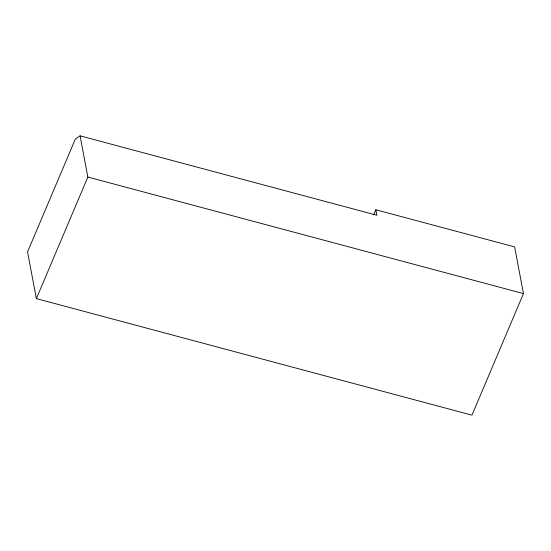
<?xml version="1.0" encoding="UTF-8"?>
<svg xmlns="http://www.w3.org/2000/svg" width="551" height="551" viewBox="0 0 551 551"><rect width="100%" height="100%" fill="white"/><g stroke="black" fill="none" stroke-linecap="round" stroke-linejoin="round"><path stroke-width="0.83" d="M36.373 298.608L87.857 177.043L80.067 135.835L75.356 139.024L27.55 251.903L36.373 298.608L471.973 415.165L523.45 293.6L514.627 246.896L375.837 209.759L373.833 214.497M80.067 135.835L376.87 215.255L375.837 209.759M87.857 177.043L523.45 293.6"/></g></svg>
